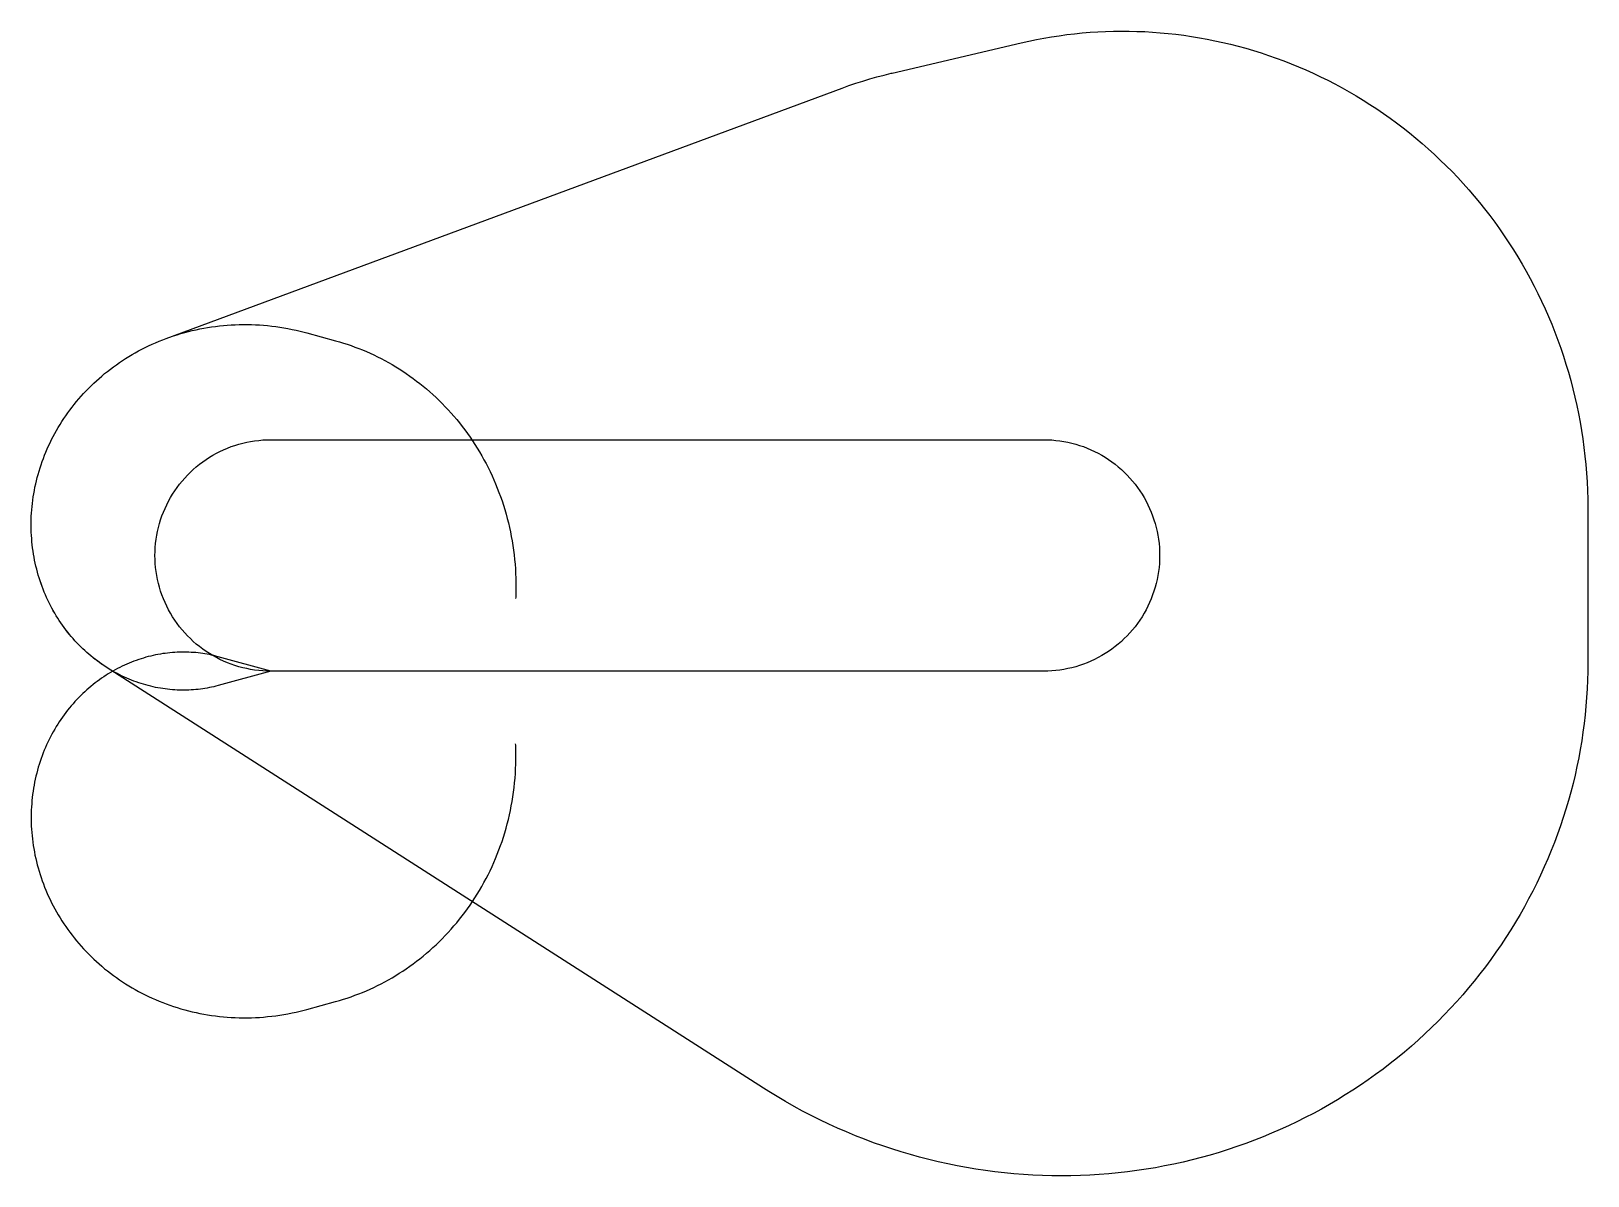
# Model space of a CAD drawing. Header units: metres. Extents: x -4777 to 26254, y -10065 to 12764.
import ezdxf

# ---------------------------------------------------------------- set-up
doc = ezdxf.new("R2010")
doc.units = ezdxf.units.M

msp = doc.modelspace()

# ---------------------------------------------------------------- linework, layer by layer
at = {"layer": 'NorminalTrack', "color": 1}
msp.add_lwpolyline([(0, 0), (0, 0), (-81, 1), (-161, 6), (-241, 13), (-321, 22), (-401, 35), (-480, 50), (-558, 69), (-636, 89), (-713, 113), (-789, 139), (-865, 168), (-939, 200), (-1012, 234), (-1084, 270), (-1154, 309), (-1223, 351), (-1291, 395), (-1357, 441), (-1421, 489), (-1484, 540), (-1544, 593), (-1603, 648), (-1660, 705), (-1715, 764), (-1768, 824), (-1819, 887), (-1867, 951), (-1913, 1017), (-1957, 1085), (-1999, 1154), (-2038, 1224), (-2074, 1296), (-2108, 1369), (-2140, 1443), (-2169, 1519), (-2195, 1595), (-2219, 1672), (-2239, 1750), (-2258, 1828), (-2273, 1907), (-2285, 1987), (-2295, 2067), (-2302, 2147), (-2307, 2227), (-2308, 2308), (-2307, 2388), (-2302, 2469), (-2295, 2549), (-2285, 2629), (-2273, 2709), (-2258, 2788), (-2239, 2866), (-2219, 2944), (-2195, 3021), (-2169, 3097), (-2140, 3173), (-2108, 3247), (-2074, 3320), (-2038, 3391), (-1999, 3462), (-1957, 3531), (-1913, 3599), (-1867, 3665), (-1819, 3729), (-1768, 3791), (-1715, 3852), (-1660, 3911), (-1603, 3968), (-1544, 4023), (-1484, 4076), (-1421, 4127), (-1357, 4175), (-1291, 4221), (-1223, 4265), (-1154, 4307), (-1084, 4346), (-1012, 4382), (-939, 4416), (-865, 4448), (-789, 4477), (-713, 4503), (-636, 4526), (-558, 4547), (-480, 4565), (-401, 4581), (-321, 4593), (-241, 4603), (-161, 4610), (-81, 4614), (0, 4616), (0, 4616), (15410, 4616), (15410, 4616), (15491, 4614), (15571, 4610), (15651, 4603), (15731, 4593), (15811, 4581), (15890, 4565), (15969, 4547), (16046, 4526), (16123, 4503), (16200, 4477), (16275, 4448), (16349, 4416), (16422, 4382), (16494, 4346), (16564, 4307), (16633, 4265), (16701, 4221), (16767, 4175), (16831, 4127), (16894, 4076), (16955, 4023), (17013, 3968), (17070, 3911), (17125, 3852), (17178, 3791), (17229, 3729), (17277, 3665), (17324, 3599), (17367, 3531), (17409, 3462), (17448, 3391), (17485, 3320), (17519, 3247), (17550, 3173), (17579, 3097), (17605, 3021), (17629, 2944), (17650, 2866), (17668, 2788), (17683, 2709), (17696, 2629), (17706, 2549), (17713, 2469), (17717, 2388), (17718, 2308), (17717, 2227), (17713, 2147), (17706, 2067), (17696, 1987), (17683, 1907), (17668, 1828), (17650, 1750), (17629, 1672), (17605, 1595), (17579, 1519), (17550, 1443), (17519, 1369), (17485, 1296), (17448, 1224), (17409, 1154), (17367, 1085), (17324, 1017), (17277, 951), (17229, 887), (17178, 824), (17125, 764), (17070, 705), (17013, 648), (16955, 593), (16894, 540), (16831, 489), (16767, 441), (16701, 395), (16633, 351), (16564, 309), (16494, 270), (16422, 234), (16349, 200), (16275, 168), (16200, 139), (16123, 113), (16046, 89), (15969, 69), (15890, 50), (15811, 35), (15731, 22), (15651, 13), (15571, 6), (15491, 1), (15410, 0), (0, 0)], dxfattribs=at)
at = {"layer": 'WindSpiral', "color": 5}
for points in [[(0, 0), (-1051, -288), (-1094, -299), (-1137, -310), (-1180, -320), (-1224, -329), (-1268, -338), (-1313, -345), (-1357, -352), (-1402, -358), (-1448, -364), (-1493, -369), (-1539, -372), (-1585, -375), (-1631, -378), (-1678, -379), (-1725, -380), (-1772, -380), (-1819, -379), (-1866, -377), (-1914, -374), (-1961, -371), (-2009, -367), (-2057, -362), (-2104, -355), (-2152, -349), (-2200, -341), (-2248, -332), (-2296, -323), (-2345, -312), (-2393, -301), (-2441, -289), (-2489, -276), (-2537, -262), (-2584, -247), (-2632, -232), (-2680, -215), (-2727, -198), (-2775, -179), (-2822, -160), (-2869, -140), (-2916, -119), (-2963, -97), (-3009, -74), (-3056, -50), (-3101, -26), (-3147, 0), (-3193, 26), (-3238, 53), (-3282, 82), (-3327, 111), (-3371, 141), (-3415, 171), (-3458, 203), (-3501, 236), (-3543, 269), (-3585, 303), (-3627, 338), (-3668, 374), (-3709, 411), (-3749, 448), (-3788, 487), (-3827, 526), (-3866, 566), (-3903, 607), (-3941, 649), (-3977, 691), (-4013, 734), (-4049, 778), (-4083, 823), (-4118, 868), (-4151, 915), (-4184, 961), (-4215, 1009), (-4247, 1057), (-4277, 1106), (-4307, 1156), (-4336, 1207), (-4364, 1258), (-4391, 1309), (-4418, 1362), (-4443, 1415), (-4468, 1468), (-4492, 1522), (-4515, 1577), (-4537, 1632), (-4558, 1688), (-4579, 1745), (-4598, 1802), (-4617, 1859), (-4634, 1917), (-4651, 1975), (-4666, 2034), (-4681, 2094), (-4695, 2153), (-4707, 2213), (-4719, 2274), (-4729, 2335), (-4739, 2396), (-4747, 2458), (-4755, 2520), (-4761, 2582), (-4766, 2644), (-4771, 2707), (-4774, 2770), (-4776, 2834), (-4777, 2897), (-4776, 2961), (-4775, 3025), (-4773, 3089), (-4769, 3153), (-4764, 3217), (-4759, 3281), (-4752, 3346), (-4744, 3410), (-4734, 3475), (-4724, 3539), (-4712, 3604), (-4700, 3668), (-4686, 3733), (-4671, 3797), (-4654, 3861), (-4637, 3925), (-4619, 3989), (-4599, 4053), (-4578, 4117), (-4556, 4180), (-4533, 4244), (-4508, 4307), (-4483, 4369), (-4456, 4432), (-4428, 4494), (-4399, 4556), (-4369, 4617), (-4337, 4679), (-4305, 4739), (-4271, 4800), (-4236, 4859), (-4200, 4919), (-4163, 4978), (-4125, 5036), (-4086, 5094), (-4045, 5151), (-4004, 5208), (-3961, 5265), (-3918, 5320), (-3873, 5375), (-3827, 5429), (-3780, 5483), (-3732, 5536), (-3683, 5588), (-3633, 5640), (-3582, 5691), (-3530, 5741), (-3477, 5790), (-3423, 5838), (-3367, 5886), (-3311, 5933), (-3254, 5979), (-3197, 6024), (-3138, 6068), (-3078, 6111), (-3017, 6153), (-2956, 6194), (-2893, 6235), (-2830, 6274), (-2766, 6312), (-2701, 6349), (-2635, 6385), (-2569, 6421), (-2502, 6455), (-2434, 6488), (-2365, 6519), (-2295, 6550), (-2225, 6580), (-2154, 6608), (-2083, 6635), (-2083, 6635), (11388, 11627), (11525, 11677), (11663, 11724), (11802, 11768), (11941, 11811), (12082, 11850), (12224, 11888), (12366, 11923), (12387, 11928), (14961, 12531), (15111, 12565), (15261, 12596), (15412, 12624), (15564, 12650), (15716, 12673), (15869, 12694), (16023, 12712), (16177, 12727), (16331, 12740), (16486, 12750), (16641, 12757), (16796, 12762), (16952, 12764), (17108, 12763), (17264, 12759), (17420, 12753), (17576, 12744), (17732, 12732), (17888, 12718), (18044, 12700), (18200, 12680), (18356, 12658), (18511, 12632), (18666, 12604), (18821, 12573), (18976, 12539), (19129, 12503), (19283, 12464), (19436, 12422), (19588, 12377), (19740, 12330), (19891, 12280), (20042, 12227), (20191, 12172), (20340, 12114), (20488, 12053), (20635, 11990), (20781, 11924), (20926, 11855), (21070, 11784), (21213, 11710), (21355, 11634), (21495, 11555), (21635, 11473), (21773, 11389), (21910, 11303), (22045, 11214), (22179, 11122), (22311, 11029), (22442, 10932), (22572, 10834), (22699, 10733), (22826, 10629), (22950, 10524), (23073, 10416), (23194, 10306), (23313, 10193), (23430, 10079), (23546, 9962), (23659, 9843), (23771, 9722), (23880, 9599), (23988, 9474), (24093, 9347), (24197, 9218), (24298, 9087), (24397, 8954), (24494, 8819), (24588, 8683), (24680, 8545), (24770, 8405), (24858, 8263), (24943, 8119), (25026, 7974), (25106, 7828), (25184, 7679), (25259, 7530), (25331, 7379), (25402, 7226), (25469, 7072), (25534, 6917), (25596, 6760), (25656, 6603), (25713, 6444), (25767, 6283), (25818, 6122), (25867, 5960), (25913, 5797), (25956, 5632), (25996, 5467), (26033, 5301), (26068, 5135), (26100, 4967), (26128, 4799), (26154, 4630), (26177, 4460), (26197, 4290), (26214, 4120), (26228, 3949), (26239, 3777), (26247, 3605), (26252, 3433), (26254, 3261), (26254, 3229), (26254, 167), (26253, -6), (26248, -179), (26241, -352), (26230, -524), (26216, -697), (26200, -870), (26180, -1043), (26157, -1215), (26132, -1387), (26103, -1559), (26071, -1730), (26036, -1902), (25998, -2072), (25958, -2242), (25914, -2412), (25867, -2581), (25817, -2749), (25764, -2917), (25708, -3084), (25650, -3250), (25588, -3415), (25523, -3579), (25456, -3742), (25385, -3905), (25312, -4066), (25235, -4226), (25156, -4385), (25074, -4542), (24989, -4698), (24902, -4853), (24811, -5007), (24718, -5159), (24622, -5309), (24523, -5458), (24422, -5606), (24318, -5752), (24211, -5896), (24102, -6038), (23990, -6179), (23876, -6318), (23759, -6454), (23640, -6589), (23518, -6722), (23393, -6853), (23267, -6982), (23138, -7109), (23006, -7234), (22873, -7356), (22737, -7477), (22599, -7595), (22458, -7710), (22316, -7824), (22171, -7935), (22024, -8043), (21876, -8149), (21725, -8253), (21572, -8354), (21418, -8452), (21262, -8548), (21103, -8641), (20944, -8732), (20782, -8819), (20619, -8904), (20454, -8987), (20287, -9066), (20119, -9143), (19950, -9216), (19779, -9287), (19606, -9355), (19433, -9420), (19258, -9482), (19081, -9541), (18904, -9597), (18726, -9650), (18546, -9699), (18365, -9746), (18184, -9790), (18001, -9830), (17818, -9867), (17634, -9902), (17449, -9933), (17263, -9960), (17077, -9985), (16890, -10006), (16703, -10024), (16515, -10039), (16327, -10050), (16138, -10059), (15950, -10064), (15760, -10065), (15571, -10064), (15382, -10059), (15192, -10050), (15003, -10039), (14813, -10024), (14624, -10006), (14435, -9984), (14246, -9959), (14057, -9931), (13869, -9899), (13681, -9865), (13493, -9826), (13306, -9785), (13120, -9740), (12934, -9692), (12749, -9641), (12564, -9586), (12381, -9528), (12198, -9467), (12016, -9403), (11835, -9335), (11656, -9264), (11477, -9190), (11299, -9113), (11123, -9033), (10948, -8949), (10774, -8863), (10602, -8773), (10431, -8680), (10261, -8584), (10093, -8485), (9927, -8383), (9819, -8315), (-3282, 81), (-3326, 110), (-3370, 140), (-3414, 171), (-3457, 203), (-3500, 235), (-3543, 269), (-3585, 303), (-3626, 338), (-3668, 374), (-3708, 410), (-3748, 448), (-3788, 486), (-3827, 526), (-3865, 566), (-3903, 607), (-3940, 648), (-3977, 691), (-4013, 734), (-4048, 778), (-4083, 822), (-4117, 868), (-4151, 914), (-4183, 961), (-4215, 1009), (-4246, 1057), (-4277, 1106), (-4306, 1156), (-4335, 1206), (-4364, 1257), (-4391, 1309), (-4417, 1361), (-4443, 1414), (-4468, 1468), (-4492, 1522), (-4515, 1577), (-4537, 1632), (-4558, 1688), (-4579, 1744), (-4598, 1801), (-4616, 1858), (-4634, 1916), (-4651, 1975), (-4666, 2034), (-4681, 2093), (-4694, 2153), (-4707, 2213), (-4719, 2273), (-4729, 2334), (-4739, 2395), (-4747, 2457), (-4755, 2519), (-4761, 2581), (-4766, 2644), (-4771, 2707), (-4774, 2770), (-4776, 2833), (-4777, 2896), (-4777, 2918)], [(0, 0), (-1051, -288), (-1094, -299), (-1137, -310), (-1180, -320), (-1224, -329), (-1268, -338), (-1313, -345), (-1357, -352), (-1402, -358), (-1448, -364), (-1493, -369), (-1539, -372), (-1585, -375), (-1631, -378), (-1678, -379), (-1725, -380), (-1772, -380), (-1819, -379), (-1866, -377), (-1914, -374), (-1961, -371), (-2009, -367), (-2057, -362), (-2104, -355), (-2152, -349), (-2200, -341), (-2248, -332), (-2296, -323), (-2345, -312), (-2393, -301), (-2441, -289), (-2489, -276), (-2537, -262), (-2584, -247), (-2632, -232), (-2680, -215), (-2727, -198), (-2775, -179), (-2822, -160), (-2869, -140), (-2916, -119), (-2963, -97), (-3009, -74), (-3056, -50), (-3101, -26), (-3147, 0), (-3193, 26), (-3238, 53), (-3282, 82), (-3327, 111), (-3371, 141), (-3415, 171), (-3458, 203), (-3501, 236), (-3543, 269), (-3585, 303), (-3627, 338), (-3668, 374), (-3709, 411), (-3749, 448), (-3788, 487), (-3827, 526), (-3866, 566), (-3903, 607), (-3941, 649), (-3977, 691), (-4013, 734), (-4049, 778), (-4083, 823), (-4118, 868), (-4151, 915), (-4184, 961), (-4215, 1009), (-4247, 1057), (-4277, 1106), (-4307, 1156), (-4336, 1207), (-4364, 1258), (-4391, 1309), (-4418, 1362), (-4443, 1415), (-4468, 1468), (-4492, 1522), (-4515, 1577), (-4537, 1632), (-4558, 1688), (-4579, 1745), (-4598, 1802), (-4617, 1859), (-4634, 1917), (-4651, 1975), (-4666, 2034), (-4681, 2094), (-4695, 2153), (-4707, 2213), (-4719, 2274), (-4729, 2335), (-4739, 2396), (-4747, 2458), (-4755, 2520), (-4761, 2582), (-4766, 2644), (-4771, 2707), (-4774, 2770), (-4776, 2834), (-4777, 2897), (-4776, 2961), (-4775, 3025), (-4773, 3089), (-4769, 3153), (-4764, 3217), (-4759, 3281), (-4752, 3346), (-4744, 3410), (-4734, 3475), (-4724, 3539), (-4712, 3604), (-4700, 3668), (-4686, 3733), (-4671, 3797), (-4654, 3861), (-4637, 3925), (-4619, 3989), (-4599, 4053), (-4578, 4117), (-4556, 4180), (-4533, 4244), (-4508, 4307), (-4483, 4369), (-4456, 4432), (-4428, 4494), (-4399, 4556), (-4369, 4617), (-4337, 4679), (-4305, 4739), (-4271, 4800), (-4236, 4859), (-4200, 4919), (-4163, 4978), (-4125, 5036), (-4086, 5094), (-4045, 5151), (-4004, 5208), (-3961, 5265), (-3918, 5320), (-3873, 5375), (-3827, 5429), (-3780, 5483), (-3732, 5536), (-3683, 5588), (-3633, 5640), (-3582, 5691), (-3530, 5741), (-3477, 5790), (-3423, 5838), (-3367, 5886), (-3311, 5933), (-3254, 5979), (-3197, 6024), (-3138, 6068), (-3078, 6111), (-3017, 6153), (-2956, 6194), (-2893, 6235), (-2830, 6274), (-2766, 6312), (-2701, 6349), (-2635, 6385), (-2569, 6421), (-2502, 6455), (-2434, 6488), (-2365, 6519), (-2295, 6550), (-2225, 6580), (-2154, 6608), (-2083, 6635), (-2011, 6661), (-1938, 6686), (-1865, 6710), (-1791, 6732), (-1716, 6753), (-1641, 6773), (-1566, 6792), (-1489, 6809), (-1413, 6825), (-1336, 6840), (-1259, 6853), (-1181, 6865), (-1103, 6876), (-1024, 6885), (-945, 6893), (-866, 6900), (-787, 6905), (-707, 6909), (-627, 6912), (-547, 6913), (-466, 6913), (-386, 6911), (-305, 6908), (-224, 6904), (-143, 6898), (-62, 6890), (19, 6882), (100, 6872), (181, 6860), (262, 6847), (343, 6832), (424, 6816), (505, 6799), (585, 6780), (666, 6760), (719, 6745), (1293, 6588), (1370, 6566), (1447, 6543), (1524, 6518), (1601, 6492), (1677, 6464), (1754, 6435), (1829, 6405), (1905, 6373), (1980, 6340), (2054, 6306), (2128, 6270), (2202, 6233), (2275, 6194), (2348, 6154), (2420, 6113), (2491, 6070), (2562, 6026), (2632, 5981), (2702, 5934), (2771, 5886), (2839, 5837), (2907, 5786), (2974, 5734), (3040, 5681), (3105, 5627), (3169, 5571), (3233, 5514), (3295, 5456), (3357, 5397), (3418, 5336), (3478, 5274), (3537, 5212), (3595, 5147), (3652, 5082), (3708, 5016), (3763, 4949), (3817, 4880), (3870, 4810), (3921, 4740), (3972, 4668), (4021, 4595), (4069, 4522), (4116, 4447), (4162, 4371), (4207, 4294), (4250, 4217), (4292, 4138), (4333, 4059), (4372, 3979), (4410, 3898), (4447, 3816), (4482, 3733), (4516, 3650), (4549, 3565), (4580, 3480), (4610, 3395), (4638, 3308), (4665, 3221), (4691, 3134), (4715, 3045), (4737, 2957), (4758, 2867), (4777, 2777), (4795, 2687), (4812, 2596), (4826, 2505), (4839, 2413), (4851, 2321), (4861, 2228), (4869, 2135), (4876, 2042), (4881, 1948), (4885, 1854), (4887, 1760), (4887, 1666), (4886, 1572), (4883, 1477), (4881, 1446)], [(0, 0), (-1051, 288), (-1094, 299), (-1137, 310), (-1180, 320), (-1224, 329), (-1268, 338), (-1313, 345), (-1357, 352), (-1402, 358), (-1448, 364), (-1493, 369), (-1539, 372), (-1585, 375), (-1631, 378), (-1678, 379), (-1725, 380), (-1772, 380), (-1819, 379), (-1866, 377), (-1914, 374), (-1961, 371), (-2009, 367), (-2057, 362), (-2104, 355), (-2152, 349), (-2200, 341), (-2248, 332), (-2296, 323), (-2345, 312), (-2393, 301), (-2441, 289), (-2489, 276), (-2537, 262), (-2584, 247), (-2632, 232), (-2680, 215), (-2727, 198), (-2775, 179), (-2822, 160), (-2869, 140), (-2916, 119), (-2963, 97), (-3009, 74), (-3056, 50), (-3101, 26), (-3147, 0), (-3193, -26), (-3238, -53), (-3282, -82), (-3327, -111), (-3371, -141), (-3415, -171), (-3458, -203), (-3501, -236), (-3543, -269), (-3585, -303), (-3627, -338), (-3668, -374), (-3709, -411), (-3749, -448), (-3788, -487), (-3827, -526), (-3866, -566), (-3903, -607), (-3941, -649), (-3977, -691), (-4013, -734), (-4049, -778), (-4083, -823), (-4118, -868), (-4151, -915), (-4184, -961), (-4215, -1009), (-4247, -1057), (-4277, -1106), (-4307, -1156), (-4336, -1207), (-4364, -1258), (-4391, -1309), (-4418, -1362), (-4443, -1415), (-4468, -1468), (-4492, -1522), (-4515, -1577), (-4537, -1632), (-4558, -1688), (-4579, -1745), (-4598, -1802), (-4617, -1859), (-4634, -1917), (-4651, -1975), (-4666, -2034), (-4681, -2094), (-4695, -2153), (-4707, -2213), (-4719, -2274), (-4729, -2335), (-4739, -2396), (-4747, -2458), (-4755, -2520), (-4761, -2582), (-4766, -2644), (-4771, -2707), (-4774, -2770), (-4776, -2834), (-4777, -2897), (-4776, -2961), (-4775, -3025), (-4773, -3089), (-4769, -3153), (-4764, -3217), (-4759, -3281), (-4752, -3346), (-4744, -3410), (-4734, -3475), (-4724, -3539), (-4712, -3604), (-4700, -3668), (-4686, -3733), (-4671, -3797), (-4654, -3861), (-4637, -3925), (-4619, -3989), (-4599, -4053), (-4578, -4117), (-4556, -4180), (-4533, -4244), (-4508, -4307), (-4483, -4369), (-4456, -4432), (-4428, -4494), (-4399, -4556), (-4369, -4617), (-4337, -4679), (-4305, -4739), (-4271, -4800), (-4236, -4859), (-4200, -4919), (-4163, -4978), (-4125, -5036), (-4086, -5094), (-4045, -5151), (-4004, -5208), (-3961, -5265), (-3918, -5320), (-3873, -5375), (-3827, -5429), (-3780, -5483), (-3732, -5536), (-3683, -5588), (-3633, -5640), (-3582, -5691), (-3530, -5741), (-3477, -5790), (-3423, -5838), (-3367, -5886), (-3311, -5933), (-3254, -5979), (-3197, -6024), (-3138, -6068), (-3078, -6111), (-3017, -6153), (-2956, -6194), (-2893, -6235), (-2830, -6274), (-2766, -6312), (-2701, -6349), (-2635, -6385), (-2569, -6421), (-2502, -6455), (-2434, -6488), (-2365, -6519), (-2295, -6550), (-2225, -6580), (-2154, -6608), (-2083, -6635), (-2011, -6661), (-1938, -6686), (-1865, -6710), (-1791, -6732), (-1716, -6753), (-1641, -6773), (-1566, -6792), (-1489, -6809), (-1413, -6825), (-1336, -6840), (-1259, -6853), (-1181, -6865), (-1103, -6876), (-1024, -6885), (-945, -6893), (-866, -6900), (-787, -6905), (-707, -6909), (-627, -6912), (-547, -6913), (-466, -6913), (-386, -6911), (-305, -6908), (-224, -6904), (-143, -6898), (-62, -6890), (19, -6882), (100, -6872), (181, -6860), (262, -6847), (343, -6832), (424, -6816), (505, -6799), (585, -6780), (666, -6760), (719, -6745), (1293, -6588), (1370, -6566), (1447, -6543), (1524, -6518), (1601, -6492), (1677, -6464), (1754, -6435), (1829, -6405), (1905, -6373), (1980, -6340), (2054, -6306), (2128, -6270), (2202, -6233), (2275, -6194), (2348, -6154), (2420, -6113), (2491, -6070), (2562, -6026), (2632, -5981), (2702, -5934), (2771, -5886), (2839, -5837), (2907, -5786), (2974, -5734), (3040, -5681), (3105, -5627), (3169, -5571), (3233, -5514), (3295, -5456), (3357, -5397), (3418, -5336), (3478, -5274), (3537, -5212), (3595, -5147), (3652, -5082), (3708, -5016), (3763, -4949), (3817, -4880), (3870, -4810), (3921, -4740), (3972, -4668), (4021, -4595), (4069, -4522), (4116, -4447), (4162, -4371), (4207, -4294), (4250, -4217), (4292, -4138), (4333, -4059), (4372, -3979), (4410, -3898), (4447, -3816), (4482, -3733), (4516, -3650), (4549, -3565), (4580, -3480), (4610, -3395), (4638, -3308), (4665, -3221), (4691, -3134), (4715, -3045), (4737, -2957), (4758, -2867), (4777, -2777), (4795, -2687), (4812, -2596), (4826, -2505), (4839, -2413), (4851, -2321), (4861, -2228), (4869, -2135), (4876, -2042), (4881, -1948), (4885, -1854), (4887, -1760), (4887, -1666), (4886, -1572), (4883, -1477), (4881, -1446)]]:
    msp.add_lwpolyline(points, dxfattribs=at)

doc.saveas('drawing.dxf')
